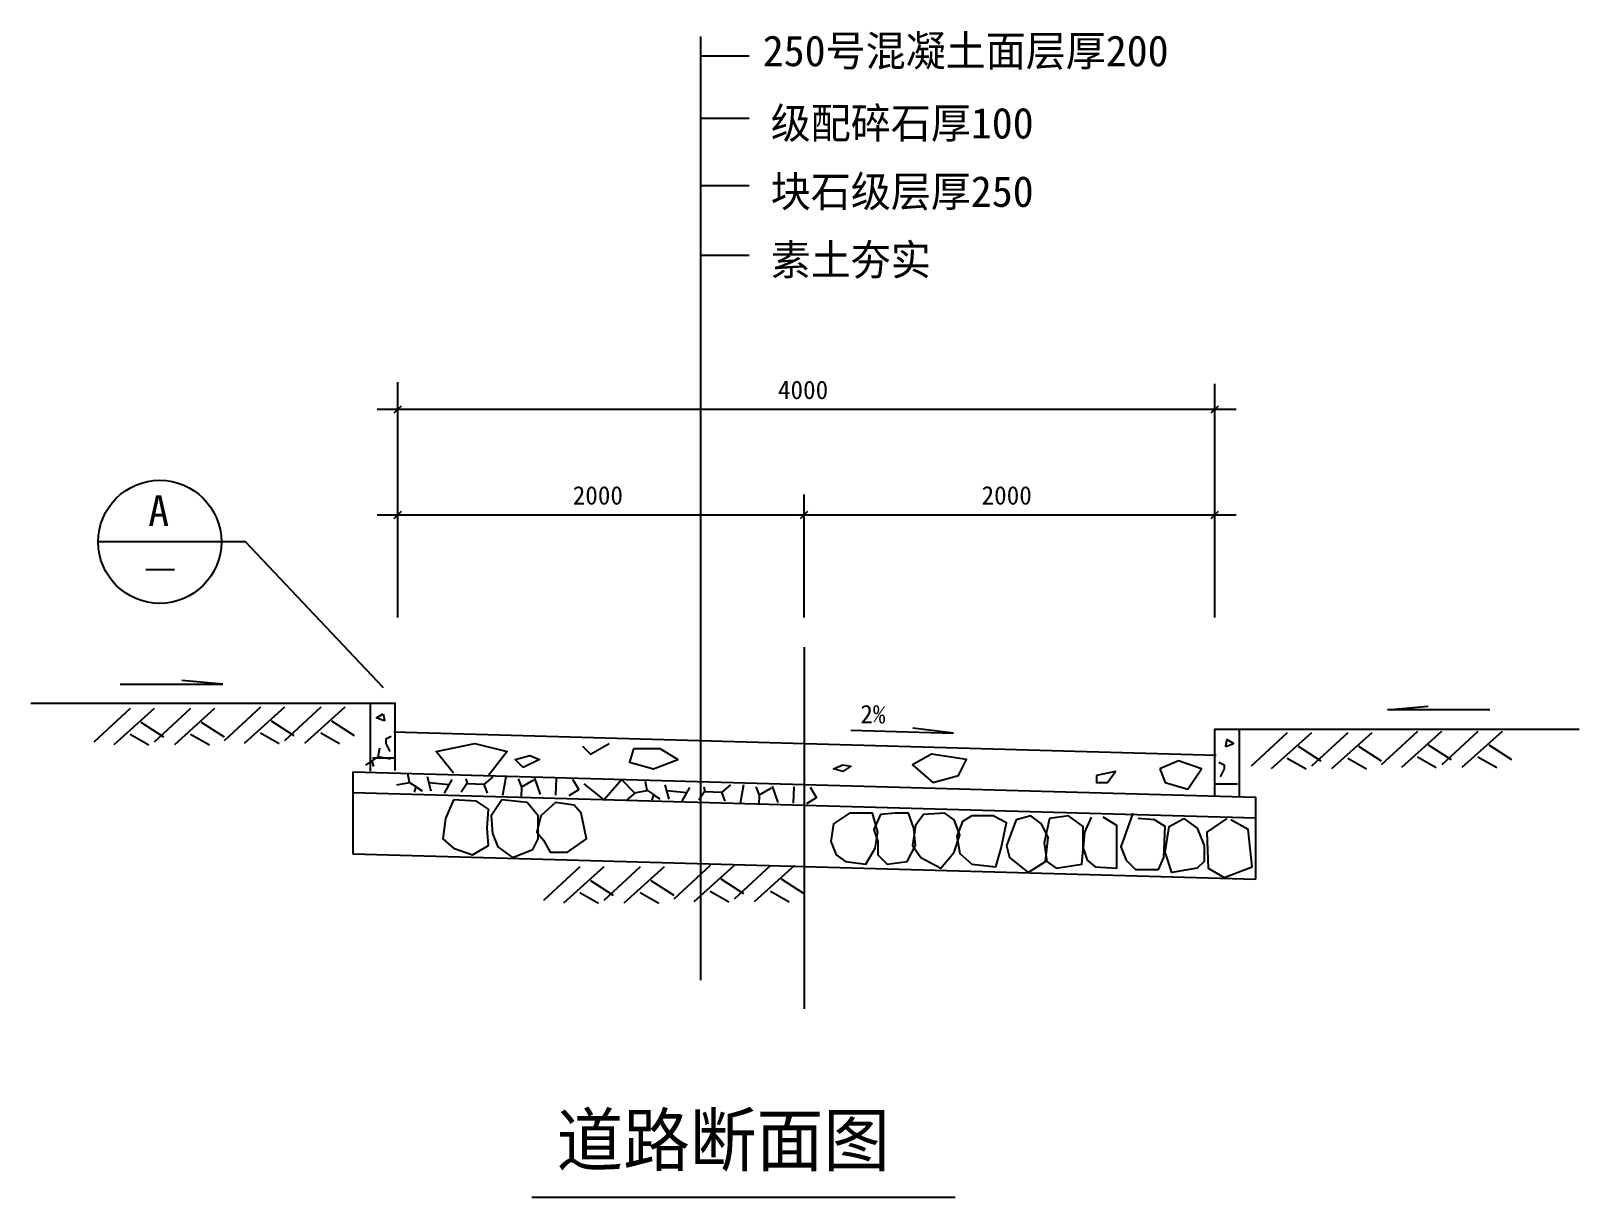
# Model space of a CAD drawing. Header units: metres. Extents: x 2683 to 2934, y 1906 to 2096.
import ezdxf

# ---------------------------------------------------------------- set-up
doc = ezdxf.new("R2010")
doc.units = ezdxf.units.M
doc.layers.add('ZZ-2', color=7, linetype='Continuous')

msp = doc.modelspace()

# ---------------------------------------------------------------- linework, layer by layer
at = {"layer": 'ZZ-2'}
for p, q in [((2791.44, 1941.51), (2791.44, 2094.81)), ((2791.44, 2091.68), (2799.26, 2091.68)), ((2791.44, 2081.53), (2799.26, 2081.53)), ((2791.44, 2070.59), (2799.26, 2070.59)), ((2791.44, 2059.26), (2799.26, 2059.26)), ((2742.2, 2000.41), (2742.2, 2038.64)), ((2874.89, 2000.41), (2874.89, 2038.39)), ((2738.86, 2034.23), (2878.34, 2034.23)), ((2808.22, 2000.41), (2808.22, 2020.41)), ((2738.86, 2017.08), (2878.34, 2017.08)), ((2701.31, 2008.18), (2705.96, 2008.18)), ((2808.22, 1995.58), (2808.22, 1936.82)), ((2697.1, 1989.55), (2713.77, 1989.55)), ((2713.77, 1989.55), (2707.13, 1990.16)), ((2698.73, 1985.6), (2692.85, 1980.14)), ((2702.65, 1985.6), (2696.1, 1979.71)), ((2708.55, 1985.6), (2702.66, 1980.14)), ((2712.46, 1985.6), (2705.92, 1979.71)), ((2719.89, 1985.82), (2714, 1980.37)), ((2723.8, 1985.82), (2717.26, 1979.93)), ((2721.62, 1983.64), (2725.33, 1981.25)), ((2729.7, 1985.82), (2723.82, 1980.37)), ((2733.62, 1985.82), (2727.07, 1979.93)), ((2731.44, 1983.64), (2735.14, 1981.25)), ((2902.91, 1985.39), (2909.55, 1986)), ((2919.58, 1985.39), (2902.91, 1985.39)), ((2698.73, 1981.46), (2701.78, 1979.71)), ((2700.47, 1983.42), (2704.17, 1981.02)), ((2708.55, 1981.46), (2711.6, 1979.71)), ((2710.28, 1983.42), (2713.99, 1981.02)), ((2719.89, 1981.68), (2722.94, 1979.93)), ((2729.7, 1981.68), (2732.75, 1979.93)), ((2815.79, 1982.12), (2832.44, 1981.59)), ((2832.44, 1981.59), (2825.83, 1982.41)), ((2886.66, 1981.68), (2880.77, 1976.23)), ((2890.58, 1981.68), (2884.03, 1975.8)), ((2896.48, 1981.68), (2890.59, 1976.23)), ((2900.39, 1981.68), (2893.85, 1975.8)), ((2907.82, 1981.91), (2901.93, 1976.45)), ((2911.73, 1981.91), (2905.19, 1976.02)), ((2917.63, 1981.91), (2911.74, 1976.45)), ((2921.55, 1981.91), (2915, 1976.02)), ((2888.4, 1979.5), (2892.1, 1977.11)), ((2898.21, 1979.5), (2901.92, 1977.11)), ((2909.55, 1979.73), (2913.26, 1977.33)), ((2919.37, 1979.73), (2923.07, 1977.33)), ((2886.66, 1977.54), (2889.71, 1975.8)), ((2896.48, 1977.54), (2899.52, 1975.8)), ((2907.82, 1977.77), (2910.86, 1976.02)), ((2917.63, 1977.77), (2920.68, 1976.02)), ((2771.75, 1959.89), (2765.86, 1954.43)), ((2775.67, 1959.89), (2769.12, 1954)), ((2781.57, 1959.89), (2775.68, 1954.43)), ((2785.48, 1959.89), (2778.94, 1954)), ((2792.91, 1960.11), (2787.02, 1954.66)), ((2796.82, 1960.11), (2790.28, 1954.22)), ((2802.72, 1960.11), (2796.83, 1954.66)), ((2806.64, 1960.11), (2800.09, 1954.22)), ((2773.48, 1957.7), (2777.19, 1955.31)), ((2783.3, 1957.7), (2787.01, 1955.31)), ((2792.91, 1955.97), (2795.95, 1954.22)), ((2794.64, 1957.93), (2798.34, 1955.54)), ((2802.72, 1955.97), (2805.77, 1954.22)), ((2804.45, 1957.93), (2808.16, 1955.54)), ((2771.75, 1955.75), (2774.8, 1954)), ((2781.57, 1955.75), (2784.61, 1954))]:
    msp.add_line(p, q, dxfattribs=at)
for points in [[(2741.61, 2033.64), (2742.79, 2034.82)], [(2874.3, 2033.64), (2875.48, 2034.82)], [(2741.61, 2016.49), (2742.79, 2017.67)], [(2807.63, 2016.49), (2808.81, 2017.67)], [(2874.3, 2016.49), (2875.48, 2017.67)], [(2739.89, 1988.97), (2717.46, 2012.7), (2693.55, 2012.7)], [(2741.79, 1975.56), (2741.79, 1986.44), (2682.63, 1986.44)], [(2737.79, 1975.45), (2737.79, 1986.44)], [(2739.83, 1984.76), (2740.05, 1983.67), (2739.83, 1983.67), (2738.74, 1984.1), (2739.83, 1984.76)], [(2741.55, 1981.81), (2875.12, 1978.06)], [(2874.89, 1971.39), (2874.89, 1982.27), (2934.04, 1982.27)], [(2878.89, 1971.28), (2878.89, 1982.27)], [(2741.05, 1977.37), (2739.02, 1977.78), (2739.27, 1979.24)], [(2741.15, 1981.05), (2740.27, 1980.62), (2740.27, 1979.96), (2740.92, 1978.66)], [(2751.26, 1975.14), (2748.42, 1978.63), (2754.74, 1979.94), (2759.97, 1978.63), (2756.92, 1974.71)], [(2772.19, 1979.5), (2773.49, 1978.2), (2776.54, 1979.94)], [(2780.47, 1979.07), (2779.81, 1976.89), (2783.74, 1975.8), (2787.67, 1977.32), (2784.83, 1979.07), (2780.47, 1979.07)], [(2876.85, 1980.59), (2876.62, 1979.5), (2876.85, 1979.5), (2877.94, 1979.94), (2876.85, 1980.59)], [(2738.01, 1977.1), (2736.96, 1976.4)], [(2738.98, 1977.78), (2737.97, 1977.14), (2738.26, 1976.2)], [(2741.79, 1977.57), (2738.08, 1977.57)], [(2762.58, 1976.02), (2761.28, 1977.32), (2763.67, 1977.98), (2765.21, 1977.32), (2762.58, 1976.02)], [(2814.49, 1975.36), (2812.96, 1975.8), (2814.49, 1976.45), (2815.79, 1976.23), (2814.49, 1975.36)], [(2828.87, 1978.2), (2825.82, 1976.45), (2829.1, 1973.61), (2833.24, 1974.71), (2834.55, 1977.32), (2828.87, 1978.2)], [(2865.94, 1975.8), (2866.82, 1973.61), (2870.53, 1972.52), (2872.71, 1975.8), (2868.99, 1977.11), (2865.94, 1975.8)], [(2875.53, 1976.89), (2876.41, 1976.45), (2876.41, 1975.8), (2875.76, 1974.5)], [(2734.89, 1975.32), (2734.89, 1961.99)], [(2734.89, 1975.32), (2881.55, 1971.21)], [(2742.06, 1973.21), (2744.08, 1973.61), (2743.83, 1975.07)], [(2744.12, 1973.61), (2745.13, 1972.97), (2744.85, 1972.04)], [(2747.64, 1972.2), (2747.04, 1974.51)], [(2749.79, 1971.88), (2751.01, 1974.1)], [(2753.28, 1974.22), (2753.48, 1973.5), (2752.47, 1972.04)], [(2756.24, 1973.29), (2757.68, 1974.51)], [(2759.27, 1971.55), (2759.8, 1974.55)], [(2761.74, 1974.22), (2762.27, 1972.85), (2762.23, 1971.26)], [(2762.23, 1972.85), (2764.29, 1974.02)], [(2764.41, 1974.3), (2765.3, 1971.67)], [(2767.85, 1971.55), (2767.97, 1974.22)], [(2770.05, 1971.47), (2771.58, 1972.45), (2770.61, 1974.1)], [(2772.41, 1973.4), (2775.68, 1970.79), (2778.52, 1974.06), (2780.7, 1971.88), (2779.39, 1970.79)], [(2780.66, 1971.91), (2782.69, 1972.31), (2782.44, 1973.77)], [(2855.69, 1974.71), (2855.69, 1973.61), (2857.44, 1973.61), (2858.75, 1975.36), (2855.69, 1974.71)], [(2734.89, 1971.99), (2881.55, 1967.87)], [(2745.1, 1972.93), (2746.15, 1972.24)], [(2750.52, 1973.21), (2747.28, 1973.54)], [(2753.48, 1973.46), (2756.18, 1973.34), (2756.72, 1971.88)], [(2782.73, 1972.31), (2783.74, 1971.67), (2783.45, 1970.74)], [(2783.7, 1971.63), (2784.75, 1970.93)], [(2786.25, 1970.89), (2785.64, 1973.21)], [(2789.13, 1971.91), (2785.88, 1972.24)], [(2788.39, 1970.58), (2789.61, 1972.8)], [(2791.89, 1972.92), (2792.08, 1972.2), (2791.07, 1970.74)], [(2792.08, 1972.16), (2794.79, 1972.04), (2795.33, 1970.58)], [(2794.84, 1971.99), (2796.29, 1973.21)], [(2797.88, 1970.25), (2798.4, 1973.25)], [(2800.35, 1972.92), (2800.87, 1971.55), (2800.83, 1969.96)], [(2800.83, 1971.55), (2802.9, 1972.72)], [(2803.01, 1973), (2803.91, 1970.37)], [(2806.46, 1970.25), (2806.58, 1972.92)], [(2808.65, 1970.17), (2810.19, 1971.14), (2809.22, 1972.8)], [(2874.89, 1973.4), (2878.59, 1973.4)], [(2881.55, 1957.87), (2881.55, 1971.21)], [(2751.26, 1970.79), (2749.94, 1967.73), (2749.51, 1964.46), (2751.26, 1962.93), (2754.31, 1961.84), (2756.92, 1963.37), (2756.7, 1966.2), (2756.92, 1969.25), (2754.96, 1970.57), (2751.26, 1970.79)], [(2759.1, 1970.79), (2757.35, 1968.16), (2757.58, 1965.34), (2758.44, 1963.16), (2760.85, 1961.41), (2764.12, 1962.72), (2764.99, 1964.46), (2764.99, 1968.16), (2763.24, 1970.34), (2759.1, 1970.79)], [(2767.83, 1970.34), (2765.42, 1968.16), (2764.77, 1965.55), (2765.86, 1964.25), (2766.95, 1962.28), (2769.78, 1962.28), (2772.83, 1964.46), (2771.97, 1968.61), (2770.87, 1969.91), (2767.83, 1970.34)], [(2815.58, 1968.61), (2812.96, 1966.86), (2812.53, 1964.02), (2813.39, 1961.84), (2814.92, 1960.75), (2818.19, 1960.32), (2819.71, 1962.93), (2820.15, 1965.55), (2819.28, 1968.61), (2815.58, 1968.61)], [(2820.6, 1968.39), (2819.5, 1965.98), (2820.15, 1964.02), (2820.15, 1961.84), (2821.67, 1960.32), (2824.94, 1960.75), (2826.26, 1963.37), (2826.03, 1966.2), (2825.17, 1968.61), (2822.99, 1968.61), (2820.6, 1968.39)], [(2827.57, 1968.39), (2826.26, 1966.64), (2825.82, 1963.37), (2827.13, 1961.41), (2830.4, 1959.66), (2832.58, 1962.28), (2833.46, 1965.11), (2832.58, 1967.52), (2831.05, 1968.61), (2827.57, 1968.39)], [(2861.58, 1968.61), (2859.62, 1963.16), (2860.49, 1960.97), (2862.01, 1959.45), (2865.73, 1959.45), (2866.6, 1961.41), (2866.82, 1966.43), (2865.07, 1967.52), (2862.46, 1967.73)], [(2835.42, 1968.16), (2833.89, 1967.29), (2833.01, 1964.89), (2833.46, 1962.06), (2835.42, 1960.32), (2839.35, 1959.88), (2840.21, 1962.93), (2841.08, 1967.07), (2838.9, 1968.16), (2835.42, 1968.16)], [(2842.62, 1967.52), (2841.08, 1963.37), (2841.53, 1961.41), (2844.57, 1959), (2847.41, 1960.75), (2847.85, 1964.68), (2846.76, 1966.86), (2845.01, 1968.16), (2842.62, 1967.52)], [(2848.06, 1967.73), (2847.19, 1963.81), (2847.62, 1960.75), (2849.15, 1959.66), (2853.3, 1960.32), (2853.51, 1962.72), (2853.51, 1966.43), (2851.12, 1968.16), (2848.06, 1967.73)], [(2854.82, 1967.95), (2853.73, 1965.55), (2853.51, 1962.93), (2854.17, 1960.97), (2855.48, 1959.88), (2858.96, 1959.66), (2858.96, 1962.5), (2858.96, 1966.64), (2856.78, 1967.95)], [(2869.87, 1967.73), (2872.05, 1966.2), (2873.14, 1963.37), (2873.14, 1960.75), (2872.05, 1959.66), (2867.9, 1959), (2866.82, 1962.28), (2867.46, 1966.43), (2869.87, 1967.73)], [(2876.85, 1967.73), (2873.57, 1965.55), (2873.8, 1959.66), (2876.41, 1958.14), (2880.98, 1959.88), (2880.33, 1965.98), (2877.5, 1967.52)], [(2734.89, 1961.99), (2881.55, 1957.87)], [(2763.97, 1906.25), (2832.73, 1906.25)]]:
    msp.add_lwpolyline(points, dxfattribs=at)
msp.add_circle((2703.55, 2012.7), 10, dxfattribs=at)

# ---------------------------------------------------------------- texts
for s, height, p in [('250号混凝土面层厚200', 5, (2801.48, 2089.97)), ('级配碎石厚100', 5, (2802.77, 2078.23)), ('块石级层厚250', 5, (2802.77, 2067.12)), ('素土夯实', 5, (2802.77, 2056.01)), ('4000', 3, (2803.94, 2035.89)), ('2000', 3, (2770.61, 2018.75)), ('2000', 3, (2837.01, 2018.75)), ('A', 5, (2701.67, 2015.26)), ('2%', 3, (2817.32, 1983.21)), ('道路断面图', 8.33, (2767.98, 1911.35))]:
    msp.add_text(s, height=height, dxfattribs=at).set_placement(p)

doc.saveas('drawing.dxf')
